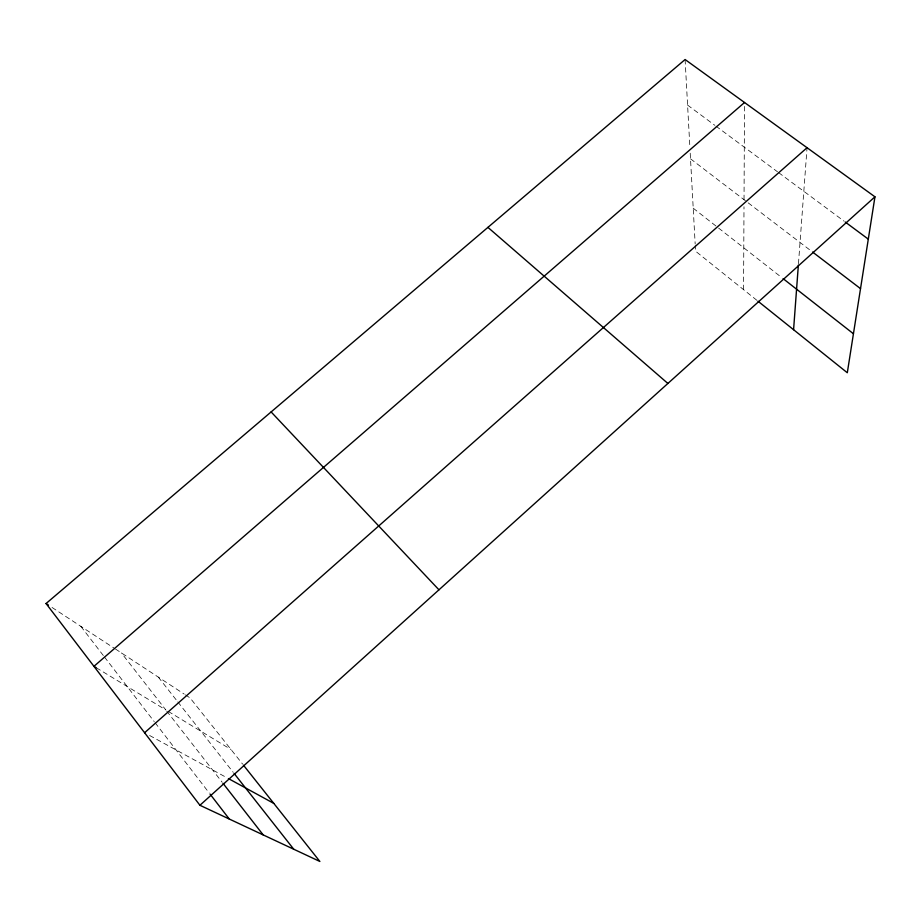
<?xml version="1.0" encoding="UTF-8"?>
<svg xmlns="http://www.w3.org/2000/svg" width="921" height="921" viewBox="0 0 921 921"><rect width="100%" height="100%" fill="white"/><g stroke="black" fill="none" stroke-linecap="round" stroke-linejoin="round"><path stroke-width="0.69" stroke-dasharray="4.61 3.45" d="M743.569 289.643L743.995 206.765M744.03 199.684L744.525 102.507M798.461 263.694L807.049 147.717M149.628 735.488L227.188 777.9M96.314 667.771L165.838 709.953L121.399 652.92M168.255 711.415L231.021 749.51M52.048 607.469L114.239 648.234M115.436 649.006L184.223 694.1M185.409 694.871L190.117 697.968L242.603 764.096M687.584 105.098L714.811 125.291M715.939 126.131L777.497 171.79M778.636 172.641L844.12 221.201M690.52 158.826L811.447 251.168M693.214 208.192L781.975 277.751M756.912 300.327L695.562 251.191L695.251 245.458M158.297 677.108L176.924 700.777M177.811 701.906L233.243 772.351M166.713 711.081L222.145 782.228M80.829 626.326L103.566 655.844M104.441 656.972L154.233 721.615M155.108 722.743L209.217 792.981M685.097 59.531L689.898 147.51M690.209 153.174L695.171 244.019"/><path stroke-width="1.38" d="M793.58 329.706L798.357 265.11M243.489 765.213L319.875 861.469L199.926 805.276L46.05 603.531L685.097 59.531L874.95 196.818L847.308 372.752L758.018 301.225M199.926 805.276L874.95 196.818M144.597 732.736L807.049 147.717M744.525 102.507L93.942 666.332L96.314 667.771M228.408 778.567L273.767 803.377M46.05 603.531L48.445 605.109M845.271 222.053L868.296 239.138M812.587 252.043L860.525 288.641M783.103 278.626L853.433 333.759M487.923 227.372L667.886 383.458M271.119 411.94L438.96 589.808M234.118 773.456L293.753 849.243M223.02 783.345L263.21 834.933M210.08 794.109L229.283 819.034"/></g></svg>
